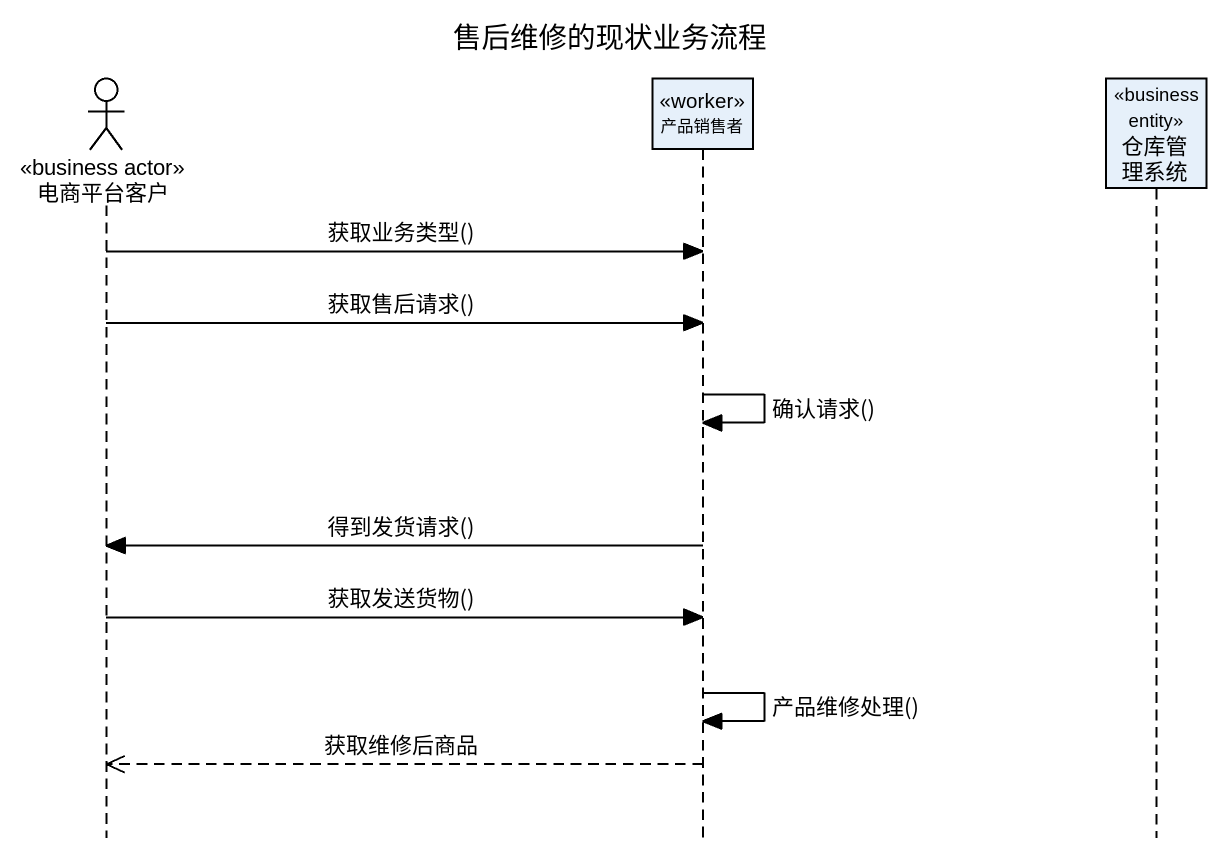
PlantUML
@startuml
title 售后维修的现状业务流程
hide footbox
actor 电商平台客户 <<business actor>>
participant 产品销售者 <<worker>>
participant 仓库管理系统 <<business entity>>

电商平台客户 -> 产品销售者 : 获取业务类型()
电商平台客户 -> 产品销售者 : 获取售后请求()
产品销售者 -> 产品销售者 : 确认请求()
产品销售者 -> 电商平台客户 : 得到发货请求()
电商平台客户 -> 产品销售者 : 获取发送货物()
产品销售者 -> 产品销售者 : 产品维修处理()
产品销售者 -->> 电商平台客户 : 获取维修后商品
@enduml
